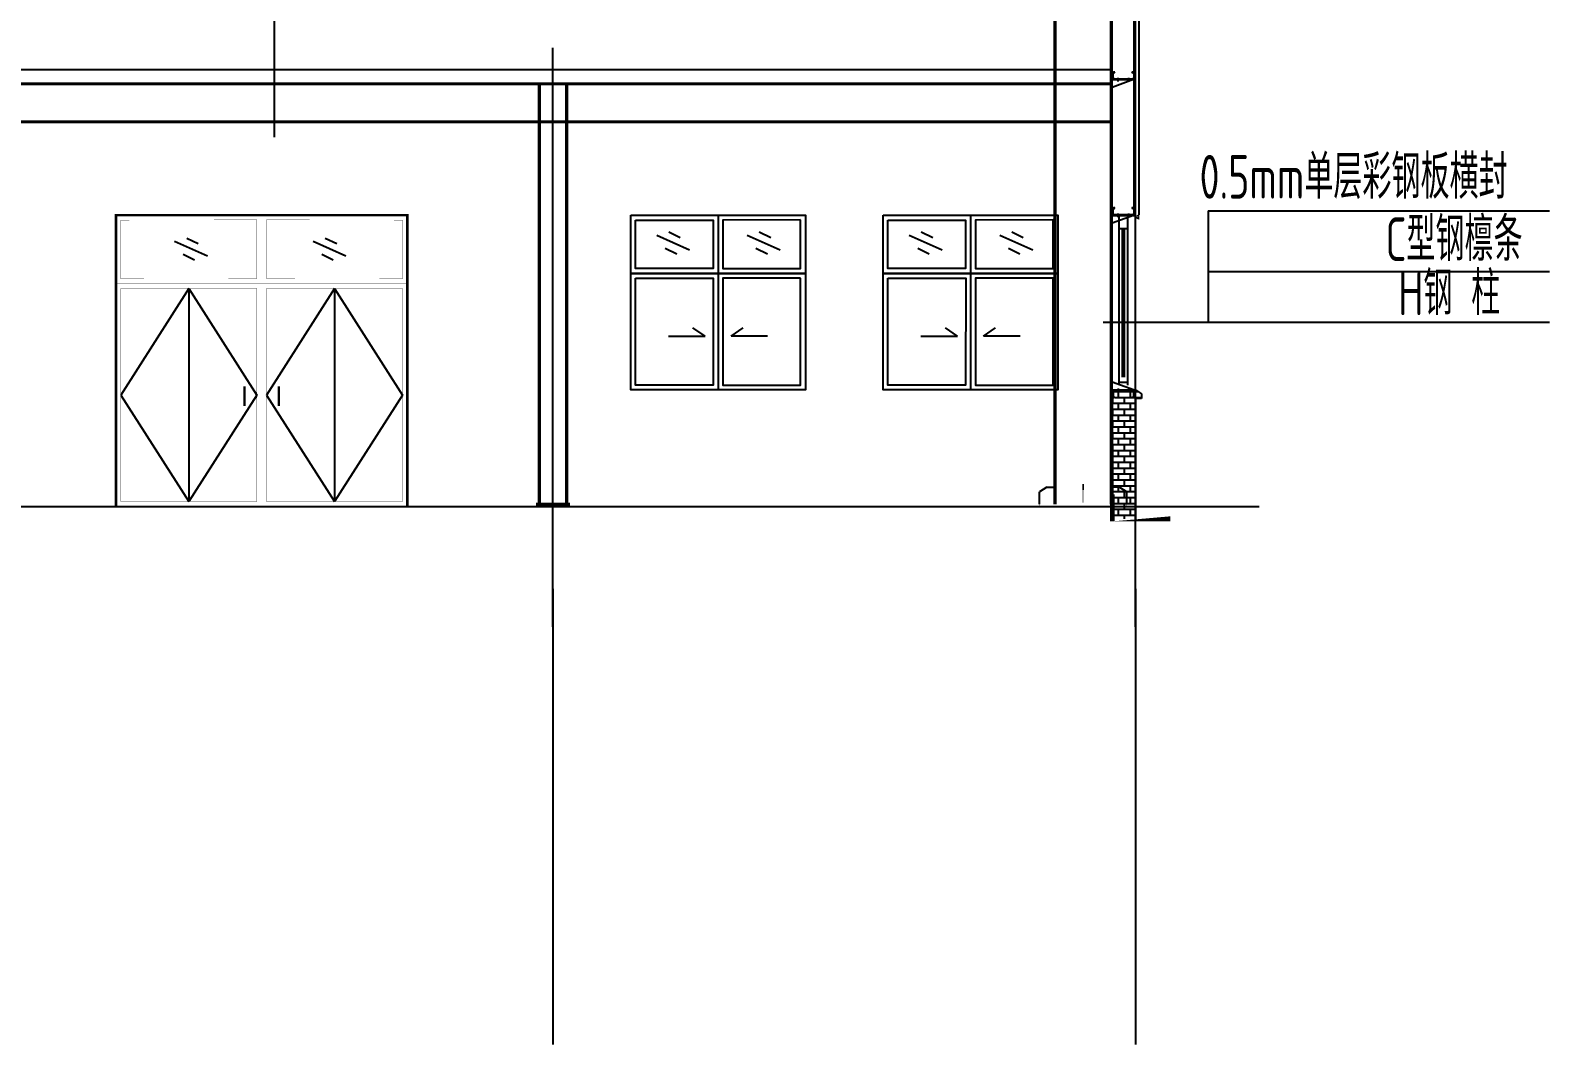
# Model space of a CAD drawing. Extents: x 180850 to 1400258, y 48356 to 327067.
# Drawn here: x 843158 to 858804, y 243632 to 254080 of the extents above; entities that cross this region are included whole.
import ezdxf

# ---------------------------------------------------------------- set-up
doc = ezdxf.new("R2010")
doc.units = 0
doc.header["$LTSCALE"] = 1000
for name, color, linetype in [('AXIS', 3, 'Continuous'), ('COLU', 7, 'Continuous'), ('DOTE', 1, 'Continuous'), ('GL', 150, 'Continuous'), ('GZ', 50, 'Continuous'), ('LT', 27, 'Continuous'), ('PZ', 202, 'Continuous'), ('TEXT', 7, 'Continuous'), ('WINDOW', 4, 'Continuous')]:
    doc.layers.add(name, color=color, linetype=linetype)
doc.styles.add('C', font='tssdeng.shx', dxfattribs={"height": 3, "bigfont": 'tssdchn.shx'})

msp = doc.modelspace()

# ---------------------------------------------------------------- hatches: boundary and pattern name
at = {"true_color": 0x939598}
h = msp.add_hatch(dxfattribs=at)
h.set_pattern_fill('AR-B816', color=252, scale=50)
h.set_pattern_definition([(0, (101513.7332942926, -219535.8484067714), (0, 60.65520000000001), []), (90, (101513.7332942926, -219535.8484067714), (-60.65520000000001, 60.65520000000001), [60.65520000000001, -60.65520000000001])])
edge = h.paths.add_edge_path()
edge.add_line((854305.529683945, 250363.003809557), (854308.9046839467, 250313.8788982032))
edge.add_arc((854320.1546839471, 250313.8788982036), 11.25000000034925, -179.9999999980742, -89.99999999807426)
edge.add_line((854320.1546839474, 250302.6288982034), (854328.0296839493, 250302.6288982034))
edge.add_line((854328.0296839493, 250302.6288982034), (854328.0296839495, 250299.2538982034))
edge.add_line((854328.0296839495, 250299.2538982034), (854316.7796839474, 250299.2538982031))
edge.add_arc((854316.7796839471, 250310.5038982033), 11.25000000011642, -179.99973934631612, -89.99999999807432, ccw=False)
edge.add_line((854305.529683947, 250310.503847024), (854305.529683945, 250363.003809557))
edge.add_arc((854316.7796839448, 250363.003898203), 11.25000000023283, -269.99999999807426, -179.99954852968494, ccw=False)
edge.add_line((854316.7796839445, 250374.2538982033), (854300.5296839448, 250377.628898218))
edge.add_line((854300.5296839448, 250377.628898218), (854300.9821299796, 249047.3914826207))
edge.add_line((854300.9821299796, 249047.3914826207), (854540.9821299799, 249047.3914826213))
edge.add_line((854540.9821299799, 249047.3914826213), (854540.5296839452, 250289.408867854))
edge.add_line((854540.5296839452, 250289.408867854), (854603.1090092349, 250289.4088678542))
edge.add_line((854603.1090092349, 250289.4088678542), (854603.1090092348, 250336.1190113775))
edge.add_line((854603.1090092347, 250336.1190113775), (854540.5296839447, 250377.6288982186))
edge.add_line((854540.5296839448, 250377.6288982186), (854316.779683945, 250374.2538982033))
edge.add_arc((854316.779683945, 250363.003898203), 11.25000000023283, 90.00000000014707, 180.0004514703151)

# ---------------------------------------------------------------- linework, layer by layer
at = {"color": 8}
for p, q in [((850240.5034054676, 252176.4694914776, -0.8588636219624366), (850240.6318365454, 251576.1969722302, -0.8588636219624366)), ((852840.5034054676, 252176.4694914776, -0.8588636219624366), (852840.6318365454, 251576.1969722302, -0.8588636219624366)), ((844643.8941466796, 251909.1931947937, -0.8588636219624082), (844982.2059981468, 251756.5838511818, -0.8588636219624082)), ((844768.5212133116, 251941.2410756762, -0.8588636219624082), (844886.1842936137, 251884.1784923985, -0.8588636219624082)), ((846070.4916567575, 251909.1931947937, -0.8588636219624082), (846408.8035082248, 251756.5838511818, -0.8588636219624082)), ((846195.1187233896, 251941.2410756762, -0.8588636219624082), (846312.7818036916, 251884.1784923985, -0.8588636219624082)), ((849608.9905387597, 251971.9969840045, -0.8588636219624366), (849947.3023902274, 251819.3876403936, -0.8588636219624366)), ((849733.6176053917, 252004.0448648874, -0.8588636219624366), (849851.280685694, 251946.9822816101, -0.8588636219624366)), ((850541.0577348056, 251970.4512816524, -0.8588636219624366), (850880.8685730752, 251821.2094818927, -0.8588636219624366)), ((850665.3603643086, 252003.7353424778, -0.8588636219624366), (850783.5843707266, 251947.8441698029, -0.8588636219624366)), ((852208.9905387597, 251971.9969840045, -0.8588636219624366), (852547.3023902274, 251819.3876403936, -0.8588636219624366)), ((852333.6176053917, 252004.0448648874, -0.8588636219624366), (852451.280685694, 251946.9822816101, -0.8588636219624366)), ((853141.0577348056, 251970.4512816524, -0.8588636219624366), (853480.8685730752, 251821.2094818927, -0.8588636219624366)), ((853265.3603643086, 252003.7353424778, -0.8588636219624366), (853383.5843707266, 251947.8441698029, -0.8588636219624366)), ((844732.322256531, 251773.3410122911, -0.8588636219624082), (844849.985336833, 251716.2784290135, -0.8588636219624082)), ((846158.919766609, 251773.3410122911, -0.8588636219624082), (846276.582846911, 251716.2784290135, -0.8588636219624082)), ((849697.4186486115, 251836.1448015022, -0.8588636219624366), (849815.0817289137, 251779.0822182249, -0.8588636219624366)), ((850630.8307285445, 251835.4840423024, -0.8588636219624366), (850749.0547349625, 251779.5928696275, -0.8588636219624366)), ((852297.4186486115, 251836.1448015022, -0.8588636219624366), (852415.0817289137, 251779.0822182249, -0.8588636219624366)), ((853230.8307285445, 251835.4840423024, -0.8588636219624366), (853349.0547349625, 251779.5928696275, -0.8588636219624366)), ((850240.6318365454, 251576.1969722302, -0.8588636219624366), (850240.3348868976, 250376.1970089714, -0.8588636219624366)), ((852840.6318365454, 251576.1969722302, -0.8588636219624366), (852840.3348868976, 250376.1970089714, -0.8588636219624366)), ((844790.5301698705, 251421.3749197199, -0.8588636219624366), (844790.5284449132, 249225.9904175037, -0.8588636219624366)), ((846290.5284946411, 251421.3751057051, -0.8588636219624366), (846290.530764011, 249225.9906034894, -0.8588636219624366)), ((850106.4652538066, 250931.523897905, -0.8588636219624366), (849981.6504206735, 251015.9998666876, -0.8588636219624366)), ((850374.5393437896, 250931.457560814, -0.8588636219624366), (850499.3959701505, 251015.8717463846, -0.8588636219624366)), ((852706.4652538066, 250931.523897905, -0.8588636219624366), (852581.6504206735, 251015.9998666876, -0.8588636219624366)), ((852974.5393437896, 250931.457560814, -0.8588636219624366), (853099.3959701505, 251015.8717463846, -0.8588636219624366)), ((849729.7742325821, 250931.6171131298, -0.8588636219624366), (850106.4652538066, 250931.523897905, -0.8588636219624366)), ((850751.230365014, 250931.3643455892, -0.8588636219624366), (850374.5393437896, 250931.457560814, -0.8588636219624366)), ((852329.7742325821, 250931.6171131298, -0.8588636219624366), (852706.4652538066, 250931.523897905, -0.8588636219624366)), ((853351.230365014, 250931.3643455892, -0.8588636219624366), (852974.5393437896, 250931.457560814, -0.8588636219624366)), ((844040.5316079936, 249175.9539385234, -0.8588636219624366), (847040.6007468905, 249175.932696735, -0.8588636219624082))]:
    msp.add_line(p, q, dxfattribs=at)
at = {"color": 0}
for p, q in [((854300.5296839448, 250375.9413982106, -0.8588636219624313), (854540.5296839448, 250375.9413982113, -0.8588636219624313)), ((854300.5296839448, 250375.9413982106, -0.8588636219624313), (854301.5115575622, 249175.9725706941, -0.8365224534673841)), ((854540.5296839448, 250375.9413982113, -0.8588636219624313), (854603.1090092347, 250334.4315113701, -0.8588636219624313)), ((854540.5296107728, 250287.7213678467, -0.8588636219624313), (854540.529610776, 249042.4517074679, -0.8588636219624313)), ((854603.1090092349, 250287.7213678468, -0.8588636219624313), (854540.529683945, 250287.7213678467, -0.8588636219624313)), ((854603.1090092347, 250334.4315113701, -0.8588636219624313), (854603.1090092349, 250287.7213678468, -0.8588636219624313))]:
    msp.add_line(p, q, dxfattribs=at)
at = {"color": 6, "linetype": 'ByBlock', "const_width": 9.999999999999996, "elevation": -0.8588636219624313}
msp.add_lwpolyline([(854525.5297508906, 252240.723772985), (854525.5297508907, 252179.4793560555), (854575.6624349385, 252179.4793560558), (854575.6624349386, 252148.64037104), (854548.7668026497, 252148.6403710397), (854548.7668026497, 252159.0494264666)], dxfattribs=at)
at = {"color": 8, "elevation": -0.8588636219624366}
for points, const_width in [([(847040.5316079693, 249175.9887972249), (847040.5316079693, 249175.9887972249), (847040.5295179096, 252175.9887972275), (844040.5295179097, 252175.9887972275), (844040.5316079693, 249175.9887972249), (844040.5316079693, 249175.9887972249)], 25), ([(845540.5296106616, 249175.9920972492), (845540.5292386904, 252175.9889832133)], 2), ([(847040.5272629126, 252175.9905647566), (847040.5338629663, 249275.9922147782)], 25), ([(847040.5277687518, 251473.6821365917), (844040.5308827878, 251473.6817646206)], 2), ([(845363.2445283423, 250413.3686099884), (845363.2445283423, 250210.5096458399)], 25), ([(845717.8165975367, 250413.3686099884), (845717.8165975367, 250210.5096458399)], 25)]:
    msp.add_lwpolyline(points, dxfattribs=dict(at, const_width=const_width))
at = {"color": 8, "const_width": 2, "elevation": -0.8588636219624366}
for points in [[(844090.5294903574, 252125.9888034271), (845490.529684755, 252128.2958103474), (845490.529351585, 251523.6819444066), (844090.5291571873, 251521.3749374863)], [(846990.5298934994, 252125.9871237562), (845590.5297017752, 252128.2957524277), (845590.5293345646, 251523.6818864869), (846990.5295262889, 251521.3732578154)], [(844090.532044686, 249225.9904352694), (845490.5340576533, 249225.9903997366), (845490.531176354, 251421.3749019535), (844090.5291633868, 251421.3749374863)], [(846990.5271642386, 249225.9907948424), (845590.5251512714, 249225.9904121346), (845590.527488155, 251421.3749143521), (846990.5295011223, 251421.3752970599)]]:
    msp.add_lwpolyline(points, close=True, dxfattribs=at)
at = {"color": 8, "elevation": -0.8588636219624366}
for points in [[(849340.530562932, 252176.4802022294), (851140.4944556705, 252176.4587804657), (851140.4944556734, 251576.4587804657), (849340.5305629349, 251576.4802022294)], [(849390.1693635925, 252126.8406926465), (850190.3247552039, 252126.829623606), (850190.3247552065, 251626.1072249368), (849390.1693635951, 251626.1182939773)], [(851090.855604228, 252127.0975806987), (850290.7002604142, 252126.848032631), (850290.9206072635, 251626.1256743737), (851091.0759510773, 251626.3752224414)], [(851940.530562932, 252176.4802022294), (853740.4944556705, 252176.4587804657), (853740.4944556734, 251576.4587804657), (851940.5305629349, 251576.4802022294)], [(851990.1693635925, 252126.8406926465), (852790.3247552039, 252126.829623606), (852790.3247552065, 251626.1072249368), (851990.1693635951, 251626.1182939773)], [(853690.855604228, 252127.0975806987), (852890.7002604142, 252126.848032631), (852890.9206072635, 251626.1256743737), (853691.0759510773, 251626.3752224414)], [(849340.5605629347, 251576.4802022294), (851140.5544556725, 251576.4587804657), (851140.5244556768, 250375.989962964), (849340.5305629389, 250376.0113847277)], [(849390.5819850775, 251526.370203669), (850190.6494651727, 251526.2093392393), (850190.3772613291, 250426.2093729188), (849390.3097812339, 250426.3702373485)], [(851090.6569422091, 251526.0237438531), (850290.589462114, 251526.1846082828), (850290.3172582705, 250426.1846419623), (851090.3847383655, 250426.0237775326)], [(851940.5605629347, 251576.4802022294), (853740.5544556725, 251576.4587804657), (853740.5244556768, 250375.989962964), (851940.5305629389, 250376.0113847277)], [(851990.5819850775, 251526.370203669), (852790.6494651727, 251526.2093392393), (852790.3772613291, 250426.2093729188), (851990.3097812339, 250426.3702373485)], [(853690.6569422091, 251526.0237438531), (852890.589462114, 251526.1846082828), (852890.3172582705, 250426.1846419623), (853690.3847383655, 250426.0237775326)]]:
    msp.add_lwpolyline(points, close=True, dxfattribs=at)
at = {"color": 0, "const_width": 50, "elevation": -0.8325446492576738}
msp.add_lwpolyline([(854301.5115575618, 249300.528596918), (854301.5115575625, 249046.9764407057), (854897.0915561116, 249049.0454913375)], dxfattribs=at)
at = {"layer": 'AXIS'}
for p, q in [((845668.0721226336, 255936.0589549596, -0.8588636219624313), (845668.0721226363, 252980.185049787, -0.8588636219624313)), ((855289.1934482856, 252221.9335993389, -0.8588636219624313), (858804.4808553781, 252221.933599345, -0.8588636219624313)), ((855289.1934482856, 252221.9335993389, -0.8588636219624313), (858804.4808553781, 252221.933599345, -0.8588636219624313)), ((855289.1934482856, 252221.9335993389, -0.8588636219624313), (855289.1934482876, 251073.3062805092, -0.8588636219624313)), ((855289.1934482866, 251596.2622032345, -0.8588636219624313), (858804.4808553793, 251596.2622032406, -0.8588636219624313)), ((855289.1934482866, 251596.2622032345, -0.8588636219624313), (858804.4808553793, 251596.2622032406, -0.8588636219624313)), ((854206.8825755534, 251073.3062805071, -0.8588636219624313), (858804.4808553802, 251073.3062805153, -0.8588636219624313)), ((855289.1934482876, 251073.3062805092, -0.8588636219624313), (858804.4808553802, 251073.3062805153, -0.8588636219624313)), ((848540.5296359361, 248325.9417405845, -0.6596513206614034), (848540.5296359361, 243631.8242870652, -0.6596513206614034)), ((854540.5296107763, 248325.9413981592, -0.8588636219624313), (854540.5296107763, 243631.8239446399, -0.8588636219624313))]:
    msp.add_line(p, q, dxfattribs=at)
at = {"layer": 'AXIS', "linetype": 'ByBlock', "elevation": 3.15953438248112}
msp.add_lwpolyline([(854525.5297195101, 252178.6649511802), (854525.5296837972, 255172.5663982091), (854575.5296837972, 255172.5663982093), (854575.5297195101, 252178.6649511803)], dxfattribs=at)
at = {"layer": 'COLU', "color": 8}
for p, q in [((844790.5300867133, 251421.3751313926, -0.8588636219624366), (844090.5306070633, 250321.3763579775, -0.8588636219624366)), ((844790.5301698705, 251421.3749197199, -0.8588636219624366), (845490.5326170037, 250323.6826185359, -0.8588636219624366)), ((846290.5284946411, 251421.3751057051, -0.8588636219624366), (845590.5263197141, 250323.6826309341, -0.8588636219624366)), ((846290.5285777982, 251421.3753173779, -0.8588636219624366), (846990.5283302264, 250321.3767175491, -0.8588636219624366)), ((844090.5306070633, 250321.3763579775, -0.8588636219624366), (844790.5284449132, 249225.9904175037, -0.8588636219624366)), ((845490.5326170037, 250323.6826185359, -0.8588636219624366), (844790.5284449132, 249225.9904175037, -0.8588636219624366)), ((845590.5263197141, 250323.6826309341, -0.8588636219624366), (846290.530764011, 249225.9906034894, -0.8588636219624366)), ((846990.5283302264, 250321.3767175491, -0.8588636219624366), (846290.530764011, 249225.9906034894, -0.8588636219624366))]:
    msp.add_line(p, q, dxfattribs=at)
at = {"layer": 'DOTE'}
for p, q in [((854540.5296107768, 247935.9413981967, -0.8588636219624313), (854540.5296107624, 259170.6039415591, -0.8588636219624313)), ((848540.5295876971, 247935.9406355055, -0.7156856040355981), (848540.5303254034, 253900.0953397928, 0.1412276980941209)), ((816679.980314843, 249175.9413981653, -0.8588636219624313), (855812.1823252483, 249175.9413981653, -0.8588636219624313))]:
    msp.add_line(p, q, dxfattribs=at)
at = {"layer": 'GL'}
for p, q in [((836540.5296107694, 253675.9483462707, -0.3255511519365963), (854286.529683936, 253675.9379514687, 0.8129420398495277)), ((836540.5296107696, 253535.9519804407, -0.4387857716687783), (854286.5296839365, 253535.9355953008, 0.886356276651437)), ((836540.5296107696, 253525.9519804407, -0.4387857701123332), (854286.5296630969, 253525.9355953008, 0.8863562766512265)), ((836540.52961077, 253145.9417776362, -10.92816903370122), (854286.5296839373, 253145.9351372719, 1.090864163447346)), ((836540.52961077, 253135.9417776362, -10.92816903092892), (854286.5296798442, 253135.9351372719, 1.090864163447346))]:
    msp.add_line(p, q, dxfattribs=at)
at = {"layer": 'GZ'}
for p, q in [((854286.5296839478, 249200.9413982169, 3.15953438246293), (854286.5296839271, 257161.9414793192, -1.015043543550725)), ((854300.5296839478, 249200.9413982169, 3.15953438246293), (854300.5296839271, 257161.9414793192, -1.015043543550725)), ((853700.5296839298, 256317.2400119275, -4.888646337713419), (853700.5296839483, 249200.9413982154, -0.8569133021296054)), ((853714.5296839296, 256317.2406161471, -4.888646627217092), (853714.5296839483, 249200.9413982154, -0.8569133021296054)), ((848390.5303985698, 253535.9458163385, 0.1412276980940073), (848390.5296608664, 249200.9406354689, -0.7137352842027722)), ((848404.5303985698, 253535.9458163385, 0.1412276980940321), (848404.5296608664, 249200.9406354689, -0.7137352842027722)), ((848676.5296608659, 249200.9406354696, 3.302712400389763), (848676.5303985694, 253535.9458163381, 4.722488107061058)), ((848690.5296608659, 249200.9406354697, 3.302712400389763), (848690.5303985698, 253535.9458163382, 4.679537413870573))]:
    msp.add_line(p, q, dxfattribs=at)
at = {"layer": 'LT'}
for p, q in [((854305.5296837668, 253639.6913973562, -0.8588636219624313), (854305.5296837653, 253587.1913973567, -0.8588636219624313)), ((854308.9046837655, 253590.5663973569, -0.8588636219624313), (854308.9046837668, 253636.3163973562, -0.8588636219624313)), ((854328.0296837692, 253650.9413973559, -0.8588636219624313), (854316.7796837671, 253650.9413973562, -0.8588636219624313)), ((854320.1546837672, 253647.5663973562, -0.8588636219624313), (854328.0296837691, 253647.5663973559, -0.8588636219624313)), ((854328.0296837691, 253647.5663973559, -0.8588636219624313), (854328.0296837692, 253650.9413973559, -0.8588636219624313)), ((854503.029683765, 253650.9413973503, -0.8588636219624313), (854503.0296837649, 253647.5663973501, -0.8588636219624313)), ((854514.2796837669, 253650.9413973503, -0.8588636219624313), (854503.029683765, 253650.9413973503, -0.8588636219624313)), ((854503.0296837649, 253647.5663973501, -0.8588636219624313), (854510.9046837668, 253647.56639735, -0.8588636219624313)), ((854522.1546837665, 253636.3163973495, -0.8588636219624313), (854522.1546837653, 253590.5663973502, -0.8588636219624313)), ((854525.5296837648, 253587.1913973502, -0.8588636219624313), (854525.5296837668, 253639.6913973497, -0.8588636219624313)), ((854520.5296837648, 253575.9413973344, -0.8588636219624313), (854300.5296837648, 253575.9413973412, -0.8588636219624313)), ((854300.5296837648, 253575.9413973412, -0.8588636219624313), (854300.5296837648, 253572.5663973412, -0.8588636219624313)), ((854300.5296837648, 253572.5663973412, -0.8588636219624313), (854520.5296837648, 253572.5663973344, -0.8588636219624313)), ((854520.5296838293, 253572.5663973346, -0.8588636219283661), (854300.5296838237, 253492.9413973414, -0.858863621962545)), ((854316.779683765, 253575.9413973562, -0.8588636219624313), (854514.2796837648, 253575.94139735, -0.8588636219624313)), ((854510.9046837643, 253579.3163973503, -0.8588636219624313), (854320.154683765, 253579.3163973562, -0.8588636219624313)), ((854361.9467723492, 253553.3956557259, -0.8588636219624313), (854361.9467723516, 253591.7371389561, -0.8588636219624313)), ((854472.381154217, 253553.3956557186, -0.8588636219624313), (854472.3811542194, 253591.7371389489, -0.8588636219624313)), ((854520.5296837648, 253572.5663973344, -0.8588636219624313), (854520.5296837648, 253575.9413973344, -0.8588636219624313)), ((854305.5296835086, 252239.6913973768, -0.8588636219624313), (854305.5296837226, 252187.1913973773, -0.8588636219624313)), ((854308.9046837091, 252190.5663973914, -0.8588636219624313), (854308.9046835225, 252236.3163973907, -0.8588636219624313)), ((854328.0296834649, 252250.9413974689, -0.8588636219624313), (854316.7796834628, 252250.941397423, -0.8588636219624313)), ((854320.1546834768, 252247.5663974368, -0.8588636219624313), (854328.0296834786, 252247.5663974689, -0.8588636219624313)), ((854328.0296834786, 252247.5663974689, -0.8588636219624313), (854328.0296834649, 252250.9413974689, -0.8588636219624313)), ((854503.0296834607, 252250.9413981824, -0.8588636219624313), (854503.0296834745, 252247.5663981821, -0.8588636219624313)), ((854514.2796834626, 252250.9413982285, -0.8588636219624313), (854503.0296834607, 252250.9413981824, -0.8588636219624313)), ((854503.0296834745, 252247.5663981821, -0.8588636219624313), (854510.9046834763, 252247.5663982144, -0.8588636219624313)), ((854522.1546835223, 252236.3163982602, -0.8588636219624313), (854522.1546837089, 252190.5663982609, -0.8588636219624313)), ((854525.5296837222, 252187.1913982747, -0.8588636219624313), (854525.5296835086, 252239.6913982743, -0.8588636219624313)), ((854520.5296837684, 252175.9413982384, -0.8588636219624313), (854300.5296837684, 252175.9413973412, -0.8588636219624313)), ((854300.5296837684, 252175.9413973412, -0.8588636219624313), (854300.5296837823, 252172.5663973412, -0.8588636219624313)), ((854300.5296837823, 252172.5663973412, -0.8588636219624313), (854520.5296837823, 252172.5663982384, -0.8588636219624313)), ((854520.5296838467, 252172.5663982385, -0.8588636219283661), (854300.5296841685, 252092.9413973414, -0.858863621962545)), ((854316.7796837686, 252175.941397423, -0.8588636219624313), (854514.2796837684, 252175.9413982283, -0.8588636219624313)), ((854510.9046837543, 252179.3163982147, -0.8588636219624313), (854320.154683755, 252179.3163974368, -0.8588636219624313)), ((854361.9467724306, 252157.1136472877, -0.8588636219624313), (854361.9467722754, 252195.4551305179, -0.8588636219624313)), ((854472.3811542983, 252157.1136477342, -0.8588636219624313), (854472.3811541431, 252195.4551309644, -0.8588636219624313)), ((854520.5296837823, 252172.5663982384, -0.8588636219624313), (854520.5296837684, 252175.9413982384, -0.8588636219624313)), ((854520.529684009, 250375.9413982185, -0.8588636219283661), (854300.5296840032, 250455.5663982104, -0.858863621962545)), ((854300.5296839445, 250375.9413982106, -0.8588636219624313), (854520.5296839445, 250375.9413982186, -0.8588636219624313)), ((854300.5296839445, 250372.5663982106, -0.8588636219624313), (854300.5296839445, 250375.9413982106, -0.8588636219624313)), ((854520.5296839445, 250372.5663982186, -0.8588636219624313), (854300.5296839445, 250372.5663982106, -0.8588636219624313)), ((854305.529683947, 250308.8163981956, -0.8588636219624313), (854305.529683945, 250361.3163981952, -0.8588636219624313)), ((854308.9046839452, 250357.9413981949, -0.8588636219624313), (854308.904683947, 250312.1913981956, -0.8588636219624313)), ((854316.7796839448, 250372.5663981958, -0.8588636219624313), (854514.2796839445, 250372.566398203, -0.8588636219624313)), ((854510.9046839443, 250369.1913982028, -0.8588636219624313), (854320.154683945, 250369.1913981958, -0.8588636219624313)), ((854520.5296839445, 250375.9413982186, -0.8588636219624313), (854520.5296839445, 250372.5663982186, -0.8588636219624313)), ((854522.1546839467, 250312.1913982035, -0.8588636219624313), (854522.154683945, 250357.9413982028, -0.8588636219624313)), ((854525.5296839445, 250361.3163982028, -0.8588636219624313), (854525.529683947, 250308.8163982033, -0.8588636219624313)), ((854328.0296839495, 250297.566398196, -0.8588636219624313), (854316.7796839474, 250297.5663981958, -0.8588636219624313)), ((854320.1546839474, 250300.9413981958, -0.8588636219624313), (854328.0296839493, 250300.941398196, -0.8588636219624313)), ((854328.0296839493, 250300.941398196, -0.8588636219624313), (854328.0296839495, 250297.566398196, -0.8588636219624313)), ((854503.0296839454, 250297.5663982027, -0.8588636219624313), (854503.0296839451, 250300.9413982029, -0.8588636219624313)), ((854503.0296839451, 250300.9413982029, -0.8588636219624313), (854510.904683947, 250300.941398203, -0.8588636219624313)), ((854514.2796839472, 250297.5663982028, -0.8588636219624313), (854503.0296839454, 250297.5663982027, -0.8588636219624313))]:
    msp.add_line(p, q, dxfattribs=at)
at = {"layer": 'LT', "color": 1, "linetype": 'Continuous'}
for p, q in [((854361.9467725289, 250391.3941485169, -0.8588636219624313), (854361.9467725316, 250353.0526652867, -0.8588636219624313)), ((854472.3811543967, 250391.3941485247, -0.8588636219624313), (854472.3811543994, 250353.0526652945, -0.8588636219624313))]:
    msp.add_line(p, q, dxfattribs=at)
at = {"layer": 'LT'}
for centre, start, end in [((854316.779683767, 253639.6913973559, -0.8588636219624313), 89.9999999933299, 179.9999999933299), ((854320.154683767, 253636.3163973557, -0.8588636219624313), 89.9999999933299, 179.9999999933299), ((854510.9046837665, 253636.31639735, -0.8588636219624313), 359.9999999933299, 89.9999999933299), ((854514.2796837668, 253639.6913973498, -0.8588636219624313), 359.9999999933299, 89.9999999933299), ((854316.7796837653, 253587.1913973564, -0.8588636219624313), 179.9999999933299, 269.9999999933299), ((854320.154683765, 253590.5663973564, -0.8588636219624313), 179.9999999933299, 269.9999999933299), ((854510.904683765, 253590.5663973505, -0.8588636219624313), 269.9999999933299, 359.9999999933299), ((854514.279683765, 253587.1913973505, -0.8588636219624313), 269.9999999933299, 359.9999999933299), ((854316.7796835088, 252239.6913974228, -0.8588636219624313), 90.00000023345373, 180.0000002267836), ((854320.1546835228, 252236.3163974364, -0.8588636219624313), 90.00000023345373, 180.0000002267836), ((854510.9046835223, 252236.3163982144, -0.8588636219624313), 2.267836247855796e-07, 90.00000023345373), ((854514.2796835086, 252239.6913982281, -0.8588636219624313), 2.267836247855796e-07, 90.00000023345373), ((854316.7796837226, 252187.1913974232, -0.8588636219624313), 180.0000002267836, 270.0000002334537), ((854320.1546837087, 252190.5663974371, -0.8588636219624313), 180.0000002267836, 270.0000002334537), ((854510.9046837087, 252190.5663982149, -0.8588636219624313), 270.0000002334537, 2.267836247855796e-07), ((854514.2796837224, 252187.1913982288, -0.8588636219624313), 270.0000002334537, 2.267836247855796e-07), ((854316.779683945, 250361.3163981956, -0.8588636219624313), 90, 180), ((854320.1546839448, 250357.9413981956, -0.8588636219624313), 90, 180), ((854510.9046839448, 250357.9413982026, -0.8588636219624313), 0, 90), ((854514.2796839448, 250361.3163982026, -0.8588636219624313), 0, 90), ((854316.7796839472, 250308.816398196, -0.8588636219624313), 180, 270), ((854320.1546839472, 250312.1913981963, -0.8588636219624313), 180, 270), ((854510.9046839467, 250312.191398203, -0.8588636219624313), 270, 0), ((854514.279683947, 250308.8163982033, -0.8588636219624313), 270, 0)]:
    msp.add_arc(centre, 11.25000000029239, start, end, dxfattribs=at)
for points in [[(854349.7014717979, 253579.3163973553, -0.8588636219624313), (854374.1920729054, 253579.3163973528, -0.8588636219624313), (854349.7014717972, 253572.5663973454, -0.8588636219624313), (854374.1920729049, 253572.5663973426, -0.8588636219624313)], [(854460.1358536656, 253579.3163973481, -0.8588636219624313), (854484.6264547731, 253579.3163973456, -0.8588636219624313), (854460.135853665, 253572.5663973381, -0.8588636219624313), (854484.6264547727, 253572.5663973354, -0.8588636219624313)], [(854349.7014717878, 252179.3163975574, -0.8588636219624313), (854374.1920728952, 252179.3163976556, -0.8588636219624313), (854349.7014718147, 252172.5663975475, -0.8588636219624313), (854374.1920729224, 252172.5663976454, -0.8588636219624313)], [(854460.1358536555, 252179.3163980039, -0.8588636219624313), (854484.626454763, 252179.3163981021, -0.8588636219624313), (854460.1358536824, 252172.566397994, -0.8588636219624313), (854484.6264547901, 252172.5663980918, -0.8588636219624313)]]:
    msp.add_solid(points, dxfattribs=at)
at = {"layer": 'LT', "color": 1, "linetype": 'Continuous'}
for points in [[(854349.7014719776, 250369.1913981968, -0.8588636219624313), (854374.1920730851, 250369.1913981994, -0.8588636219624313), (854349.7014719769, 250375.9413982067, -0.8588636219624313), (854374.1920730846, 250375.9413982097, -0.8588636219624313)], [(854460.1358538454, 250369.1913982047, -0.8588636219624313), (854484.6264549529, 250369.1913982072, -0.8588636219624313), (854460.1358538447, 250375.9413982145, -0.8588636219624313), (854484.6264549524, 250375.9413982174, -0.8588636219624313)]]:
    msp.add_solid(points, dxfattribs=at)
at = {"layer": 'PZ'}
for p, q in [((853625.5296107756, 249375.9413982151, 1.141136378033924), (853550.5296107756, 249325.941398215, 1.141136378033924)), ((853550.5296107761, 249200.941398215, 1.141136378033924), (853550.5296107756, 249325.941398215, 1.141136378033924)), ((853625.5296107756, 249375.9413982151, 1.141136378033924), (853700.5296107756, 249375.9413982152, 1.141136378033923)), ((854375.5296107756, 249375.941398217, 1.141136378033924), (854300.5296107756, 249375.9413982168, 1.141136378033923)), ((854375.5296107756, 249375.941398217, 1.141136378033924), (854450.5296107756, 249325.9413982173, 1.141136378033924)), ((854450.5296107761, 249200.9413982173, 1.141136378033924), (854450.5296107756, 249325.9413982173, 1.141136378033924))]:
    msp.add_line(p, q, dxfattribs=at)
at = {"layer": 'PZ', "const_width": 2.249999940395355}
for points, elevation in [([(848533.529587691, 249375.940635469), (848547.529587691, 249375.940635469), (848547.5295876914, 249200.9406354693), (848533.5295876914, 249200.9406354693)], -0.7156856040355981), ([(853993.5296107756, 249375.941398216), (854007.5296107756, 249375.9413982161), (854007.5296107761, 249200.9413982162), (853993.5296107761, 249200.9413982161)], -0.8588636219624313), ([(848715.529660866, 249175.9406354697), (848365.5296608665, 249175.9406354688), (848365.5296608664, 249200.9406354688), (848715.5296608659, 249200.9406354697)], -0.7156856040355981), ([(854450.5296107761, 249175.9413982173), (853550.5296107761, 249175.941398215), (853550.5296107761, 249200.941398215), (854450.5296107761, 249200.9413982173)], -0.8588636219624313)]:
    msp.add_lwpolyline(points, close=True, dxfattribs=dict(at, elevation=elevation))
at = {"layer": 'WINDOW', "color": 5}
for p, q in [((854371.8203309132, 250426.3542466763, 3.15953438246293), (854371.8203927197, 252179.4413973363, -0.8588636219624313)), ((854461.8203309132, 250426.3542466766, 3.15953438246293), (854461.8203927197, 252179.4413973365, -0.8588636219624313)), ((854371.8203927202, 252038.3078443133, -0.8588636219624313), (854461.8203927202, 252038.3078443135, -0.8588636219624313)), ((854406.701913377, 250506.8456936242, 3.15953438246293), (854406.7019751801, 252038.3078443134, -0.8588636219624313)), ((854426.9387484568, 250506.8456936242, 3.15953438246293), (854426.9388102598, 252038.3078443134, -0.8588636219624313)), ((854371.8203309176, 250456.4328451641, -0.8588636219624313), (854461.8203309176, 250456.4328451706, -0.8588636219624313))]:
    msp.add_line(p, q, dxfattribs=at)

# ---------------------------------------------------------------- texts
at = {"layer": 'TEXT', "style": 'C', "width": 0.7}
for s, p in [('0.5mm单层彩钢板横封', (855199.5972929068, 252346.6381094742, -0.8588636219624313)), ('C型钢檩条', (857114.278669836, 251704.1807894685, -0.8588636219624313)), ('H钢 柱', (857245.747958513, 251147.0798457437, -0.8588636219624313))]:
    msp.add_text(s, height=450.0000000374999, dxfattribs=at).set_placement(p)

doc.saveas('drawing.dxf')
